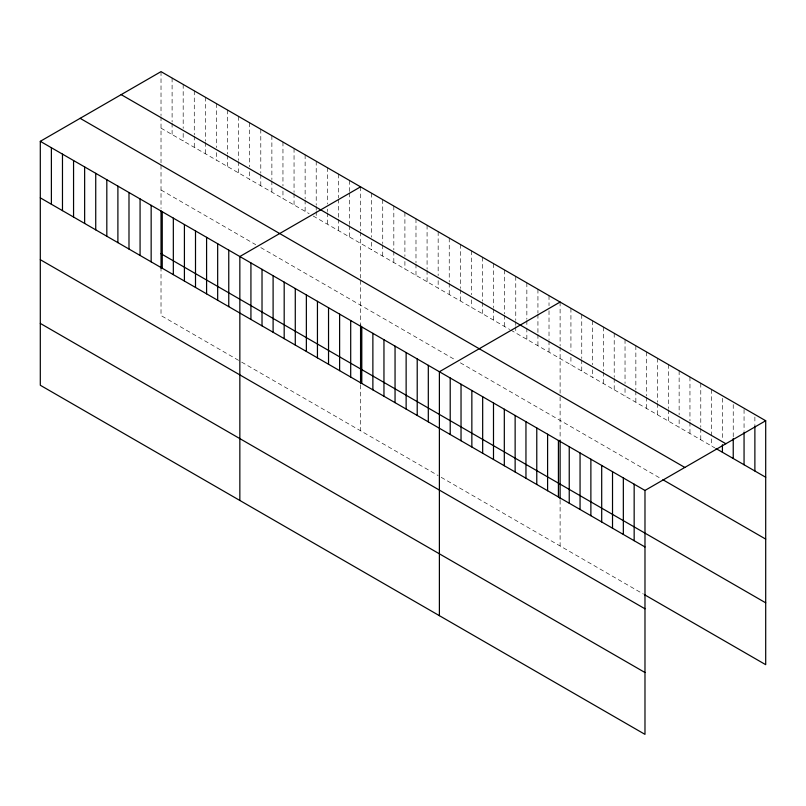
<?xml version="1.0" encoding="UTF-8"?>
<svg xmlns="http://www.w3.org/2000/svg" width="806" height="806" viewBox="0 0 806 806"><rect width="100%" height="100%" fill="white"/><g stroke="black" fill="none" stroke-linecap="round" stroke-linejoin="round"><path stroke-width="0.6" stroke-dasharray="4.03 3.02" d="M161.019 128.144L309.161 213.681M313.191 216.008L509.714 329.463M510.722 330.047L714.841 447.894M161.019 189.994L255.754 244.681M260.791 247.593L455.299 359.889M460.337 362.801L660.739 478.502M238.616 360.363L161.019 315.559L161.019 268.559M241.639 362.116L438.162 475.57M441.184 477.323L643.43 594.082M754.879 417.004L754.879 424.54M744.059 409.498L744.059 430.847M733.238 404.511L733.238 437.164M722.418 398.265L722.418 439.703M711.597 389.51L711.597 446.02M700.777 383.253L700.777 427.21M700.777 428.47L700.777 439.774M689.956 377.007L689.956 420.964M689.956 422.223L689.956 433.527M679.136 370.76L679.136 414.717M679.136 419.745L679.136 427.281M668.315 364.514L668.315 408.471M668.315 409.73L668.315 421.034M657.495 358.267L657.495 402.224M657.495 403.484L657.495 414.778M646.674 352.021L646.674 395.978M646.674 397.237L646.674 408.531M635.853 345.774L635.853 389.731M635.853 390.981L635.853 402.285M625.033 339.528L625.033 383.485M625.033 388.502L625.033 396.038M614.212 333.281L614.212 377.238M614.212 378.488L614.212 389.792M603.392 327.035L603.392 370.992M603.392 372.241L603.392 383.545M592.571 320.788L592.571 364.735M592.571 369.763L592.571 377.299M581.751 314.541L581.751 358.489M581.751 359.748L581.751 371.052M570.93 308.295L570.93 350.993M570.93 357.27L570.93 364.806M560.11 302.049L560.11 345.996M560.11 347.255L560.11 393.187M560.11 396.905L560.11 438.948M560.11 500.214L560.11 545.974M549.017 295.641L549.017 305.686M549.017 310.713L549.017 339.598M549.017 340.857L549.017 352.151M537.934 289.243L537.934 313.101M537.934 314.36L537.934 333.2M537.934 334.45L537.934 345.754M526.852 282.846L526.852 319.267M526.852 320.516L526.852 326.793M526.852 328.052L526.852 339.356M515.759 276.438L515.759 320.395M515.759 321.654L515.759 325.423M515.759 326.672L515.759 332.959M504.677 270.04L504.677 313.997M504.677 315.257L504.677 326.551M493.594 263.643L493.594 307.6M493.594 308.849L493.594 320.153M482.502 257.245L482.502 301.192M482.502 302.452L482.502 313.756M471.419 250.837L471.419 294.795M471.419 299.822L471.419 307.358M460.337 244.44L460.337 288.397M460.337 289.646L460.337 300.95M449.244 238.042L449.244 281.999M449.244 283.249L449.244 294.553M438.162 231.644L438.162 275.592M438.162 280.619L438.162 288.155M427.079 225.237L427.079 269.194M427.079 270.453L427.079 281.757M415.987 218.839L415.987 262.796M415.987 264.046L415.987 275.35M404.904 212.441L404.904 256.389M404.904 261.416L404.904 268.952M393.822 206.034L393.822 249.991M393.822 251.25L393.822 262.555M382.729 199.636L382.729 243.593M382.729 244.853L382.729 256.147M371.647 193.239L371.647 237.196M371.647 242.213L371.647 249.749M360.564 186.841L360.564 230.788M360.564 232.047L360.564 277.989M360.564 280.458L360.564 324.899M360.564 385.006L360.564 430.767M349.472 180.433L349.472 191.737M349.472 192.997L349.472 224.39M349.472 225.65L349.472 236.954M338.389 174.036L338.389 197.893M338.389 199.153L338.389 217.993M338.389 219.242L338.389 230.546M327.307 167.638L327.307 204.059M327.307 209.076L327.307 211.595M327.307 212.844L327.307 224.149M316.214 161.24L316.214 205.187M316.214 206.447L316.214 210.215M316.214 211.474L316.214 217.751M305.131 154.833L305.131 198.79M305.131 200.049L305.131 211.353M294.049 148.435L294.049 192.392M294.049 193.642L294.049 204.946M282.956 142.037L282.956 185.984M282.956 191.012L282.956 198.548M271.874 135.63L271.874 179.587M271.874 180.846L271.874 192.15M260.791 129.232L260.791 173.189M260.791 174.449L260.791 185.743M249.699 122.834L249.699 166.792M249.699 171.809L249.699 179.345M238.616 116.437L238.616 160.384M238.616 161.643L238.616 172.947M227.534 110.029L227.534 153.986M227.534 155.246L227.534 166.55M216.441 103.631L216.441 147.589M216.441 152.606L216.441 160.142M205.359 97.234L205.359 141.191M205.359 142.44L205.359 153.745M194.276 90.836L194.276 134.783M194.276 136.043L194.276 147.347M183.184 84.428L183.184 128.386M183.184 133.413L183.184 140.949M172.101 78.031L172.101 121.988M172.101 123.237L172.101 134.542M161.019 71.633L161.019 115.58M161.019 116.84L161.019 162.782M161.019 165.25L161.019 208.532"/><path stroke-width="1.21" d="M40.3 141.322L644.981 490.441L644.981 734.367L40.3 385.258L40.3 141.322L161.019 71.633L765.7 420.742L765.7 664.678L644.508 594.707M360.564 186.841L239.845 256.53L239.845 500.466M560.11 302.049L439.391 371.737L439.391 615.673M644.981 490.441L765.7 420.742M121.182 94.634L725.863 443.743M715.93 448.519L765.7 477.253M80.137 118.331L684.818 467.44M662.905 479.751L765.7 539.103M161.019 253.719L765.7 602.828M40.3 197.843L644.981 546.952M40.3 259.683L644.981 608.802M40.3 323.408L644.981 672.516M754.879 425.8L754.879 471.006M744.059 432.107L744.059 464.76M733.238 438.424L733.238 458.513M722.418 444.731L722.418 452.267M634.161 484.184L634.161 540.705M623.34 477.938L623.34 534.459M612.52 471.691L612.52 528.212M601.699 465.445L601.699 521.966M590.879 459.198L590.879 515.709M580.058 452.952L580.058 509.463M569.238 446.705L569.238 503.216M560.11 440.106L560.11 498.974M558.417 440.459L558.417 496.97M547.596 434.212L547.596 490.723M536.776 427.966L536.776 484.477M525.955 421.719L525.955 478.23M515.135 415.473L515.135 471.984M504.314 409.226L504.314 465.737M493.494 402.98L493.494 459.491M482.673 396.723L482.673 453.244M471.853 390.477L471.853 446.998M461.032 384.23L461.032 440.751M450.211 377.984L450.211 434.494M428.308 365.34L428.308 421.85M417.216 358.942L417.216 415.453M406.133 352.534L406.133 409.055M395.051 346.137L395.051 402.647M383.958 339.739L383.958 396.25M372.876 333.341L372.876 389.852M361.793 326.934L361.793 383.444M360.564 324.899L360.564 383.767M350.701 320.536L350.701 377.047M339.618 314.139L339.618 370.649M328.536 307.731L328.536 364.252M317.443 301.333L317.443 357.844M306.361 294.936L306.361 351.446M295.278 288.538L295.278 345.049M284.186 282.13L284.186 338.651M273.103 275.733L273.103 332.243M262.021 269.335L262.021 325.846M250.928 262.937L250.928 319.448M228.763 250.132L228.763 306.643M217.67 243.734L217.67 300.245M206.588 237.327L206.588 293.847M195.505 230.929L195.505 287.44M184.413 224.531L184.413 281.042M173.33 218.134L173.33 274.645M162.248 211.726L162.248 268.247M161.019 210.85L161.019 268.559M151.155 205.329L151.155 261.839M140.073 198.931L140.073 255.442M128.99 192.533L128.99 249.044M117.898 186.126L117.898 242.646M106.815 179.728L106.815 236.239M95.733 173.33L95.733 229.841M84.64 166.923L84.64 223.443M73.558 160.525L73.558 217.036M62.475 154.127L62.475 210.638M51.383 147.73L51.383 204.24"/></g></svg>
